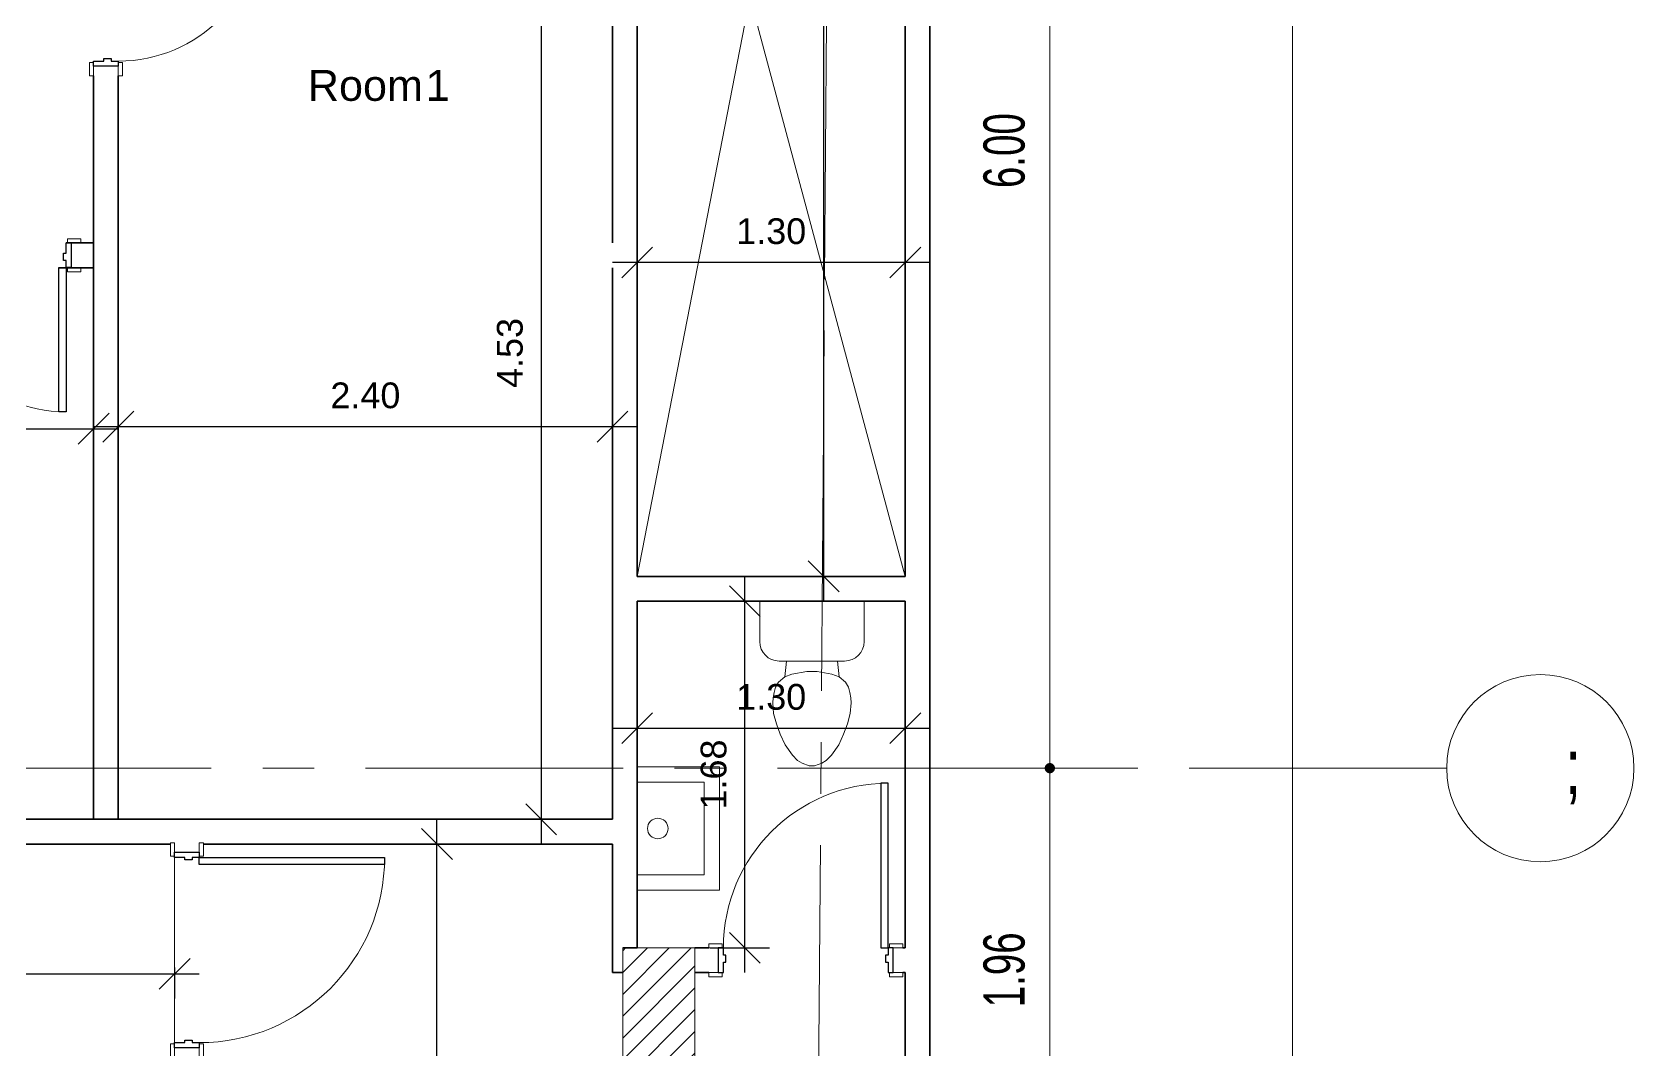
# Model space of a CAD drawing. Header units: metres. Extents: x -22 to 97, y 34 to 77.
# Drawn here: x 14.22 to 22, y 49.61 to 54.55 of the extents above; entities that cross this region are included whole.
import ezdxf

# ---------------------------------------------------------------- set-up
doc = ezdxf.new("R2010")
doc.units = ezdxf.units.M
doc.linetypes.add('CENTER', pattern=[2, 1.25, -0.25, 0.25, -0.25])
for name, color, linetype, lineweight in [('A-ANNO-DIMS', 211, 'Continuous', 9), ('A-ANNO-LEVL', 4, 'Continuous', 15), ('A-DETL-THIN', 151, 'Continuous', 18), ('A-DOOR', 31, 'Continuous', 18), ('A-DOOR-FRAM', 31, 'Continuous', 25), ('A-FLOR', 192, 'Continuous', 18), ('AXIS', 251, 'CENTER', 5), ('COL', 4, 'Continuous', 15), ('G-ANNO-TEXT', 231, 'Continuous', 9), ('I-WALL', 2, 'Continuous', 18), ('P-SANR-FIXT', 6, 'Continuous', 18), ('S-COLS', 52, 'Continuous', 18)]:
    doc.layers.add(name, color=color, linetype=linetype, lineweight=lineweight)
doc.layers.add('text', color=3, linetype='Continuous')
doc.styles.add('_STYLE', font='XARB.SHX', dxfattribs={"width": 0.8, "height": 0.15})
doc.styles.add('Arial', font='arial.ttf', dxfattribs={"height": 0.15})
doc.styles.add('Arial_1', font='arial.ttf', dxfattribs={"height": 0.125})
doc.styles.add('xarab', font='xarab.shx', dxfattribs={"width": 0.7})
doc.dimstyles.new('ARAB', dxfattribs={"dimtxt": 0.2, "dimasz": 0.04, "dimexe": 0.1, "dimexo": 0.2, "dimgap": 0.09, "dimtad": 1, "dimzin": 0, "dimdsep": 46, "dimtxsty": 'xarab', "dimblk1": 'DOT', "dimblk2": 'DOT', "dimsah": 1, "dimcen": 0.09, "dimclrd": 1, "dimclre": 8, "dimclrt": 2, "dimadec": 0, "dimazin": 0, "dimtfac": 1, "dimtmove": 2, "dimatfit": 3, "dimldrblk": 'DOT', "dimfxl": 0, "dimtolj": 1, "dimtzin": 0, "dimarcsym": 0})
doc.dimstyles.new('Diagonal_-_2_5mm_Arial', dxfattribs={"dimscale": 0.3048, "dimtxt": 0.127532, "dimasz": 0.492126, "dimexe": 0.393701, "dimexo": 0.246063, "dimgap": 0.287073, "dimtad": 1, "dimrnd": 0.01, "dimzin": 0, "dimdsep": 46, "dimtxsty": 'Arial_1', "dimblk1": 'OBLIQUE', "dimblk2": 'OBLIQUE', "dimsah": 1, "dimcen": 0.09, "dimdle": 0.393701, "dimazin": 0, "dimtfac": 1, "dimtdec": 4, "dimtix": 1, "dimtmove": 0, "dimatfit": 3, "dimfxl": 0, "dimtvp": 1, "dimtolj": 1, "dimtzin": 0, "dimarcsym": 0})

# ---------------------------------------------------------------- blocks, each defined once
blk = doc.blocks.new('M_Door-Interior-Single-1_Panel-Wood - M_Door-Interior-Single-1_Panel-Wood-476783-01 Ground Floor Copy 1')
at = {"layer": 'A-DOOR'}
for p, q in [((-0.52135, 0.083175), (-0.45635, 0.083175)), ((-0.52135, 0.063175), (-0.52135, 0.083175)), ((-0.45635, 0.083175), (-0.45635, 0.063175)), ((0.45635, 0.083175), (0.52135, 0.083175)), ((0.45635, 0.063175), (0.45635, 0.083175)), ((0.52135, 0.083175), (0.52135, 0.063175)), ((-0.45635, 0.063175), (-0.52135, 0.063175)), ((0.52135, 0.063175), (0.45635, 0.063175)), ((-0.52135, -0.056825), (-0.45635, -0.056825)), ((-0.52135, -0.076825), (-0.52135, -0.056825)), ((-0.45635, -0.076825), (-0.52135, -0.076825)), ((-0.45635, -0.056825), (-0.45635, -0.076825)), ((0.45635, -0.056825), (0.52135, -0.056825)), ((0.45635, -0.076825), (0.45635, -0.056825)), ((0.52135, -0.076825), (0.45635, -0.076825)), ((0.52135, -0.056825), (0.52135, -0.076825))]:
    blk.add_line(p, q, dxfattribs=at)
at = {"layer": 'A-DOOR', "lineweight": 25}
for p, q in [((0.415, -0.056825), (0.45, -0.056825)), ((0.415, -0.956825), (0.415, -0.056825)), ((0.45, -0.056825), (0.45, -0.956825)), ((0.45, -0.956825), (0.415, -0.956825))]:
    blk.add_line(p, q, dxfattribs=at)
at = {"layer": 'A-DOOR'}
blk.add_arc((0.45, -0.056825), 0.9, 180, 270, dxfattribs=at)
at = {"layer": 'A-DOOR-FRAM'}
for p, q in [((-0.475, 0.063175), (-0.45, 0.063175)), ((-0.475, -0.056825), (-0.475, 0.063175)), ((-0.45, 0.063175), (-0.45, 0.0131)), ((-0.45, 0.0131), (-0.4373, 0.0131)), ((-0.4373, 0.0131), (-0.4373, -0.021825)), ((0.4373, 0.0131), (0.45, 0.0131)), ((0.4373, -0.021825), (0.4373, 0.0131)), ((0.45, 0.063175), (0.475, 0.063175)), ((0.45, 0.0131), (0.45, 0.063175)), ((0.475, 0.063175), (0.475, -0.056825)), ((-0.45, -0.056825), (-0.475, -0.056825)), ((-0.45, -0.021825), (-0.45, -0.056825)), ((-0.4373, -0.021825), (-0.45, -0.021825)), ((0.45, -0.021825), (0.4373, -0.021825)), ((0.45, -0.056825), (0.45, -0.021825)), ((0.475, -0.056825), (0.45, -0.056825))]:
    blk.add_line(p, q, dxfattribs=at)
blk = doc.blocks.new('M_Door-Interior-Single-1_Panel-Wood - 80-478616-01 Ground Floor Copy 1')
at = {"layer": 'A-DOOR', "lineweight": 25}
for p, q in [((0.4, 0.856825), (0.365, 0.856825)), ((0.365, 0.856825), (0.365, 0.056825)), ((0.4, 0.056825), (0.4, 0.856825)), ((0.365, 0.056825), (0.4, 0.056825))]:
    blk.add_line(p, q, dxfattribs=at)
at = {"layer": 'A-DOOR'}
for p, q in [((-0.40635, 0.076825), (-0.47135, 0.076825)), ((-0.47135, 0.076825), (-0.47135, 0.056825)), ((-0.47135, 0.056825), (-0.40635, 0.056825)), ((-0.40635, 0.056825), (-0.40635, 0.076825)), ((0.47135, 0.076825), (0.40635, 0.076825)), ((0.40635, 0.076825), (0.40635, 0.056825)), ((0.40635, 0.056825), (0.47135, 0.056825)), ((0.47135, 0.056825), (0.47135, 0.076825)), ((-0.40635, -0.063175), (-0.47135, -0.063175)), ((-0.47135, -0.063175), (-0.47135, -0.083175)), ((-0.40635, -0.083175), (-0.40635, -0.063175)), ((0.47135, -0.063175), (0.40635, -0.063175)), ((0.40635, -0.063175), (0.40635, -0.083175)), ((0.47135, -0.083175), (0.47135, -0.063175)), ((-0.47135, -0.083175), (-0.40635, -0.083175)), ((0.40635, -0.083175), (0.47135, -0.083175))]:
    blk.add_line(p, q, dxfattribs=at)
blk.add_arc((0.4, 0.056825), 0.8, 90, 180, dxfattribs=at)
at = {"layer": 'A-DOOR-FRAM'}
for p, q in [((-0.4, 0.056825), (-0.425, 0.056825)), ((-0.425, 0.056825), (-0.425, -0.063175)), ((-0.4, 0.021825), (-0.4, 0.056825)), ((-0.3873, 0.021825), (-0.4, 0.021825)), ((-0.3873, -0.0131), (-0.3873, 0.021825)), ((0.4, 0.021825), (0.3873, 0.021825)), ((0.3873, 0.021825), (0.3873, -0.0131)), ((0.4, 0.056825), (0.4, 0.021825)), ((0.425, 0.056825), (0.4, 0.056825)), ((0.425, -0.063175), (0.425, 0.056825)), ((-0.425, -0.063175), (-0.4, -0.063175)), ((-0.4, -0.063175), (-0.4, -0.0131)), ((-0.4, -0.0131), (-0.3873, -0.0131)), ((0.3873, -0.0131), (0.4, -0.0131)), ((0.4, -0.0131), (0.4, -0.063175)), ((0.4, -0.063175), (0.425, -0.063175))]:
    blk.add_line(p, q, dxfattribs=at)
blk = doc.blocks.new('M_Toilet-Domestic-3D - M_Toilet-Domestic-3D-V2-01 Ground Floor Copy 1')
at = {"layer": 'P-SANR-FIXT'}
for p, q in [((-0.2534, 0.2984), (-0.2534, 0.4947)), ((0.2534, 0.4947), (0.2534, 0.2984)), ((0.1587, 0.2038), (-0.1588, 0.2038)), ((-0.1235, 0.2038), (-0.1323, 0.127)), ((0.1235, 0.2038), (0.1323, 0.127)), ((-0.1626, 0.1016), (-0.177, 0.0762)), ((-0.1323, 0.127), (-0.1626, 0.1016)), ((-0.0974, 0.1397), (-0.1323, 0.127)), ((-0.0254, 0.1524), (-0.0974, 0.1397)), ((0.0254, 0.1524), (-0.0254, 0.1524)), ((0.0974, 0.1397), (0.0254, 0.1524)), ((0.1323, 0.127), (0.0974, 0.1397)), ((0.1626, 0.1016), (0.1323, 0.127)), ((0.177, 0.0762), (0.1626, 0.1016)), ((-0.1883, 0.0253), (-0.1905, 0)), ((-0.1905, 0), (-0.1861, -0.0506)), ((-0.1838, 0.0508), (-0.1883, 0.0253)), ((-0.177, 0.0762), (-0.1838, 0.0508)), ((0.1838, 0.0508), (0.177, 0.0762)), ((0.1883, 0.0253), (0.1838, 0.0508)), ((0.1861, -0.0506), (0.1905, 0)), ((0.1905, 0), (0.1883, 0.0253)), ((-0.1861, -0.0506), (-0.1724, -0.1016)), ((0.1724, -0.1016), (0.1861, -0.0506)), ((-0.1724, -0.1016), (-0.1539, -0.1524)), ((-0.1539, -0.1524), (-0.1302, -0.2032)), ((0.1302, -0.2032), (0.1539, -0.1524)), ((0.1539, -0.1524), (0.1724, -0.1016)), ((-0.1302, -0.2032), (-0.095, -0.254)), ((0.095, -0.254), (0.1302, -0.2032)), ((-0.095, -0.254), (-0.0696, -0.2794)), ((-0.0696, -0.2794), (-0.0476, -0.2921)), ((-0.0476, -0.2921), (-0.0127, -0.3048)), ((-0.0127, -0.3048), (0.0127, -0.3048)), ((0.0127, -0.3048), (0.0476, -0.2921)), ((0.0476, -0.2921), (0.0696, -0.2794)), ((0.0696, -0.2794), (0.095, -0.254))]:
    blk.add_line(p, q, dxfattribs=at)
for centre, start, end in [((-0.1588, 0.2984), 180, 270), ((0.1587, 0.2984), 270, 360)]:
    blk.add_arc(centre, 0.0946, start, end, dxfattribs=at)
blk = doc.blocks.new('M_Sink-Mop-2D - M_Sink-Mop-2D-V3-01 Ground Floor Copy 1')
at = {"layer": 'P-SANR-FIXT'}
for p, q in [((0.3, 0.4), (-0.3, 0.4)), ((-0.3, 0.4), (-0.3, 0)), ((0.3, 0), (0.3, 0.4)), ((-0.225, 0.325), (0.225, 0.325)), ((-0.225, 0), (-0.225, 0.325)), ((0.225, 0.325), (0.225, 0))]:
    blk.add_line(p, q, dxfattribs=at)
blk.add_circle((0, 0.1), 0.05, dxfattribs=at)
blk = doc.blocks.new('_Oblique')
at = {"color": 0, "linetype": 'ByBlock', "lineweight": -2}
blk.add_line((-0.5, -0.5), (0.5, 0.5), dxfattribs=at)
blk = doc.blocks.new('*D645')
at = {"layer": 'A-ANNO-DIMS', "color": 0, "lineweight": -2}
for p, q in [((-9.5166, 49.9763), (15.037, 49.9763)), ((-9.3966, 50.0073), (-9.3966, 49.8563)), ((14.917, 50.0073), (14.917, 49.8563))]:
    blk.add_line(p, q, dxfattribs=at)
at = {"layer": 'Defpoints', "color": 0}
for p in [(-9.3966, 50.0823), (14.917, 50.0823), (14.917, 49.9763)]:
    blk.add_point(p, dxfattribs=at)
at = {"layer": 'A-ANNO-DIMS', "color": 0, "lineweight": -2, "xscale": 0.15, "yscale": 0.15, "zscale": 0.15, "rotation": 180}
blk.add_blockref('_Oblique', (-9.3966, 49.9763), dxfattribs=at)
at = {"layer": 'A-ANNO-DIMS', "color": 0, "lineweight": -2, "xscale": 0.15, "yscale": 0.15, "zscale": 0.15}
blk.add_blockref('_Oblique', (14.917, 49.9763), dxfattribs=at)
at = {"layer": 'A-ANNO-DIMS', "color": 0, "insert": (2.7602, 50.1276), "char_height": 0.125, "attachment_point": 5, "style": 'Arial_1'}
blk.add_mtext('\\A1;24.31', dxfattribs=at)
blk = doc.blocks.new('*D708')
at = {"layer": 'A-ANNO-DIMS', "color": 0, "lineweight": -2}
for p, q in [((14.5236, 52.6345), (17.1636, 52.6345)), ((14.6436, 52.5948), (14.6436, 52.5145)), ((17.0436, 52.6655), (17.0436, 52.5145))]:
    blk.add_line(p, q, dxfattribs=at)
at = {"layer": 'Defpoints', "color": 0}
for p in [(14.6436, 52.6698), (17.0436, 52.7405), (17.0436, 52.6345)]:
    blk.add_point(p, dxfattribs=at)
at = {"layer": 'A-ANNO-DIMS', "color": 0, "lineweight": -2, "xscale": 0.15, "yscale": 0.15, "zscale": 0.15, "rotation": 180}
blk.add_blockref('_Oblique', (14.6436, 52.6345), dxfattribs=at)
at = {"layer": 'A-ANNO-DIMS', "color": 0, "lineweight": -2, "xscale": 0.15, "yscale": 0.15, "zscale": 0.15}
blk.add_blockref('_Oblique', (17.0436, 52.6345), dxfattribs=at)
at = {"layer": 'A-ANNO-DIMS', "color": 0, "insert": (15.8436, 52.7858), "char_height": 0.125, "attachment_point": 5, "style": 'Arial_1'}
blk.add_mtext('\\A1;2.40', dxfattribs=at)
blk = doc.blocks.new('*D710')
at = {"layer": 'A-ANNO-DIMS', "color": 0, "lineweight": -2}
for p, q in [((16.1912, 44.0279), (16.1912, 50.7269)), ((16.1602, 50.6069), (16.3112, 50.6069)), ((16.1602, 44.1479), (16.3112, 44.1479))]:
    blk.add_line(p, q, dxfattribs=at)
at = {"layer": 'Defpoints', "color": 0}
for p in [(16.0852, 50.6069), (16.1912, 50.6069), (16.0852, 44.1479)]:
    blk.add_point(p, dxfattribs=at)
at = {"layer": 'A-ANNO-DIMS', "color": 0, "lineweight": -2, "xscale": 0.15, "yscale": 0.15, "zscale": 0.15}
for p, rotation in [((16.1912, 50.6069), 90), ((16.1912, 44.1479), 270)]:
    blk.add_blockref('_Oblique', p, dxfattribs=dict(at, rotation=rotation))
at = {"layer": 'A-ANNO-DIMS', "color": 0, "insert": (16.0399, 47.3774), "char_height": 0.125, "attachment_point": 5, "rotation": 90, "style": 'Arial_1'}
blk.add_mtext('\\A1;6.46', dxfattribs=at)
blk = doc.blocks.new('*D713')
at = {"layer": 'A-ANNO-DIMS', "color": 0, "lineweight": -2}
for p, q in [((17.1636, 51.2007), (17.1636, 51.0496)), ((18.4655, 51.2007), (18.4655, 51.0496)), ((17.0436, 51.1696), (18.5855, 51.1696))]:
    blk.add_line(p, q, dxfattribs=at)
at = {"layer": 'Defpoints', "color": 0}
for p in [(17.1636, 51.2757), (18.4655, 51.2757), (18.4655, 51.1696)]:
    blk.add_point(p, dxfattribs=at)
at = {"layer": 'A-ANNO-DIMS', "color": 0, "lineweight": -2, "xscale": 0.15, "yscale": 0.15, "zscale": 0.15, "rotation": 180}
blk.add_blockref('_Oblique', (17.1636, 51.1696), dxfattribs=at)
at = {"layer": 'A-ANNO-DIMS', "color": 0, "lineweight": -2, "xscale": 0.15, "yscale": 0.15, "zscale": 0.15}
blk.add_blockref('_Oblique', (18.4655, 51.1696), dxfattribs=at)
at = {"layer": 'A-ANNO-DIMS', "color": 0, "insert": (17.8145, 51.321), "char_height": 0.125, "attachment_point": 5, "style": 'Arial_1'}
blk.add_mtext('\\A1;1.30', dxfattribs=at)
blk = doc.blocks.new('*D714')
at = {"layer": 'A-ANNO-DIMS', "color": 0, "lineweight": -2}
for p, q in [((17.6865, 49.9823), (17.6865, 51.9069)), ((17.6554, 51.7869), (17.8065, 51.7869)), ((17.5186, 50.1023), (17.8065, 50.1023))]:
    blk.add_line(p, q, dxfattribs=at)
at = {"layer": 'Defpoints', "color": 0}
for p in [(17.5804, 51.7869), (17.6865, 51.7869), (17.4436, 50.1023)]:
    blk.add_point(p, dxfattribs=at)
at = {"layer": 'A-ANNO-DIMS', "color": 0, "lineweight": -2, "xscale": 0.15, "yscale": 0.15, "zscale": 0.15}
for p, rotation in [((17.6865, 51.7869), 90), ((17.6865, 50.1023), 270)]:
    blk.add_blockref('_Oblique', p, dxfattribs=dict(at, rotation=rotation))
at = {"layer": 'A-ANNO-DIMS', "color": 0, "insert": (17.5352, 50.9446), "char_height": 0.125, "attachment_point": 5, "rotation": 90, "style": 'Arial_1'}
blk.add_mtext('\\A1;1.68', dxfattribs=at)
blk = doc.blocks.new('DOT')
for p, q in [((0.99, 0), (-2.52, 0)), ((0, 0), (0, 1.5)), ((0, 0), (0, -1.5))]:
    blk.add_line(p, q)
at = {"const_width": 0.5}
blk.add_lwpolyline([(-0.25, 0, 1), (0.25, 0, 1)], format="xyb", close=True, dxfattribs=at)
blk = doc.blocks.new('*D244')
at = {"layer": 'A-ANNO-LEVL', "color": 8, "lineweight": -2}
for p, q in [((8829.3901, -586.2307), (8829.2901, -586.2307)), ((8829.3901, -616.3416), (8829.2901, -616.3416))]:
    blk.add_line(p, q, dxfattribs=at)
at = {"layer": 'A-ANNO-LEVL', "color": 1, "lineweight": -2}
blk.add_line((8829.1901, -586.2707), (8829.1901, -616.3016), dxfattribs=at)
at = {"layer": 'Defpoints', "color": 0}
for p in [(8829.1901, -586.2307, 0), (8829.1901, -616.3416, 0), (8829.1901, -616.3416)]:
    blk.add_point(p, dxfattribs=at)
at = {"layer": 'A-ANNO-LEVL', "color": 1, "lineweight": -2, "xscale": 0.04, "yscale": 0.04, "zscale": 0.04}
for p, rotation in [((8829.1901, -586.2307), 90), ((8829.1901, -616.3416), 270)]:
    blk.add_blockref('DOT', p, dxfattribs=dict(at, rotation=rotation))
at = {"layer": 'A-ANNO-LEVL', "color": 2, "insert": (8828.9692, -601.2862), "char_height": 0.2, "attachment_point": 5, "rotation": 90, "style": 'xarab'}
blk.add_mtext('\\A1;{\\Fxarb|c0;30.10}', dxfattribs=at)
blk = doc.blocks.new('*D286')
at = {"color": 8, "lineweight": -2}
for p, q in [((8828.0302, -606.956), (8827.9124, -606.956)), ((8828.1924, -608.916), (8827.9124, -608.916))]:
    blk.add_line(p, q, dxfattribs=at)
at = {"color": 1, "lineweight": -2}
blk.add_line((8828.0124, -608.866), (8828.0124, -607.006), dxfattribs=at)
at = {"layer": 'Defpoints', "color": 0}
for p in [(8828.0124, -606.956), (8828.2302, -606.956, 0), (8828.6294, -608.916, 0)]:
    blk.add_point(p, dxfattribs=at)
at = {"color": 1, "lineweight": -2, "xscale": 0.05, "yscale": 0.05, "zscale": 0.05}
for p, rotation in [((8828.0124, -606.956), 90), ((8828.0124, -608.916), 270)]:
    blk.add_blockref('DOT', p, dxfattribs=dict(at, rotation=rotation))
at = {"color": 2, "insert": (8827.7913, -607.936), "char_height": 0.2, "attachment_point": 5, "rotation": 90, "style": 'xarab'}
blk.add_mtext('\\A1;1.96', dxfattribs=at)
blk = doc.blocks.new('*D287')
at = {"color": 8, "lineweight": -2}
for p, q in [((8828.0173, -600.956), (8827.9124, -600.956)), ((8828.1924, -606.956), (8827.9124, -606.956))]:
    blk.add_line(p, q, dxfattribs=at)
at = {"color": 1, "lineweight": -2}
blk.add_line((8828.0124, -606.906), (8828.0124, -601.006), dxfattribs=at)
at = {"layer": 'Defpoints', "color": 0}
for p in [(8828.0124, -600.956), (8828.2173, -600.956, 0), (8828.6031, -606.956, 0)]:
    blk.add_point(p, dxfattribs=at)
at = {"color": 1, "lineweight": -2, "xscale": 0.05, "yscale": 0.05, "zscale": 0.05}
for p, rotation in [((8828.0124, -600.956), 90), ((8828.0124, -606.956), 270)]:
    blk.add_blockref('DOT', p, dxfattribs=dict(at, rotation=rotation))
at = {"color": 2, "insert": (8827.7913, -603.956), "char_height": 0.2, "attachment_point": 5, "rotation": 90, "style": 'xarab'}
blk.add_mtext('\\A1;6.00', dxfattribs=at)
blk = doc.blocks.new('*D776')
at = {"layer": 'A-ANNO-DIMS', "color": 0, "lineweight": -2}
for p, q in [((16.6971, 55.3782), (16.6971, 50.6069)), ((16.7721, 55.2582), (16.8171, 55.2582)), ((16.7721, 50.7269), (16.8171, 50.7269))]:
    blk.add_line(p, q, dxfattribs=at)
at = {"layer": 'Defpoints', "color": 0}
for p in [(16.6971, 55.2582), (16.6971, 50.7269), (16.6971, 50.7269)]:
    blk.add_point(p, dxfattribs=at)
at = {"layer": 'A-ANNO-DIMS', "color": 0, "lineweight": -2, "xscale": 0.15, "yscale": 0.15, "zscale": 0.15}
for p, rotation in [((16.6971, 55.2582), 90), ((16.6971, 50.7269), 270)]:
    blk.add_blockref('_Oblique', p, dxfattribs=dict(at, rotation=rotation))
at = {"layer": 'A-ANNO-DIMS', "color": 0, "insert": (16.5457, 52.9925), "char_height": 0.125, "attachment_point": 5, "rotation": 90, "style": 'Arial_1'}
blk.add_mtext('\\A1;4.53', dxfattribs=at)
blk = doc.blocks.new('*D777')
at = {"layer": 'A-ANNO-DIMS', "color": 0, "lineweight": -2}
for p, q in [((18.0689, 58.7583), (18.0689, 51.7869)), ((17.3073, 58.6383), (18.1889, 58.6383)), ((17.3073, 51.9069), (18.1889, 51.9069))]:
    blk.add_line(p, q, dxfattribs=at)
at = {"layer": 'Defpoints', "color": 0}
for p in [(17.2323, 58.6383), (17.2323, 51.9069), (18.0689, 51.9069)]:
    blk.add_point(p, dxfattribs=at)
at = {"layer": 'A-ANNO-DIMS', "color": 0, "lineweight": -2, "xscale": 0.15, "yscale": 0.15, "zscale": 0.15}
for p, rotation in [((18.0689, 58.6383), 90), ((18.0689, 51.9069), 270)]:
    blk.add_blockref('_Oblique', p, dxfattribs=dict(at, rotation=rotation))
at = {"layer": 'A-ANNO-DIMS', "color": 0, "insert": (17.9175, 55.2726), "char_height": 0.125, "attachment_point": 5, "rotation": 90, "style": 'Arial_1'}
blk.add_mtext('\\A1;6.73', dxfattribs=at)
blk = doc.blocks.new('*D778')
at = {"layer": 'A-ANNO-DIMS', "color": 0, "lineweight": -2}
for p, q in [((17.1636, 51.9819), (17.1636, 53.5521)), ((18.4655, 51.9819), (18.4655, 53.5521)), ((18.5855, 53.4321), (17.0436, 53.4321))]:
    blk.add_line(p, q, dxfattribs=at)
at = {"layer": 'Defpoints', "color": 0}
for p in [(17.1636, 53.4321), (17.1636, 51.9069), (18.4655, 51.9069)]:
    blk.add_point(p, dxfattribs=at)
at = {"layer": 'A-ANNO-DIMS', "color": 0, "lineweight": -2, "xscale": 0.15, "yscale": 0.15, "zscale": 0.15, "rotation": 180}
blk.add_blockref('_Oblique', (17.1636, 53.4321), dxfattribs=at)
at = {"layer": 'A-ANNO-DIMS', "color": 0, "lineweight": -2, "xscale": 0.15, "yscale": 0.15, "zscale": 0.15}
blk.add_blockref('_Oblique', (18.4655, 53.4321), dxfattribs=at)
at = {"layer": 'A-ANNO-DIMS', "color": 0, "insert": (17.8145, 53.5834), "char_height": 0.125, "attachment_point": 5, "style": 'Arial_1'}
blk.add_mtext('\\A1;1.30', dxfattribs=at)
blk = doc.blocks.new('M_Door-Interior-Single-1_Panel-Wood - 70-531819-01 Ground Floor Copy 1')
at = {"layer": 'A-DOOR'}
for p, q in [((-0.42135, 0.083175), (-0.35635, 0.083175)), ((-0.42135, 0.063175), (-0.42135, 0.083175)), ((-0.35635, 0.083175), (-0.35635, 0.063175)), ((0.35635, 0.083175), (0.42135, 0.083175)), ((0.35635, 0.063175), (0.35635, 0.083175)), ((0.42135, 0.083175), (0.42135, 0.063175)), ((-0.35635, 0.063175), (-0.42135, 0.063175)), ((0.42135, 0.063175), (0.35635, 0.063175)), ((-0.42135, -0.056825), (-0.35635, -0.056825)), ((-0.42135, -0.076825), (-0.42135, -0.056825)), ((-0.35635, -0.076825), (-0.42135, -0.076825)), ((-0.35635, -0.056825), (-0.35635, -0.076825)), ((0.35635, -0.056825), (0.42135, -0.056825)), ((0.35635, -0.076825), (0.35635, -0.056825)), ((0.42135, -0.076825), (0.35635, -0.076825)), ((0.42135, -0.056825), (0.42135, -0.076825))]:
    blk.add_line(p, q, dxfattribs=at)
at = {"layer": 'A-DOOR', "lineweight": 25}
for p, q in [((0.315, -0.056825), (0.35, -0.056825)), ((0.315, -0.756825), (0.315, -0.056825)), ((0.35, -0.056825), (0.35, -0.756825)), ((0.35, -0.756825), (0.315, -0.756825))]:
    blk.add_line(p, q, dxfattribs=at)
at = {"layer": 'A-DOOR'}
blk.add_arc((0.35, -0.056825), 0.7, 180, 270, dxfattribs=at)
at = {"layer": 'A-DOOR-FRAM'}
for p, q in [((-0.375, 0.063175), (-0.35, 0.063175)), ((-0.375, -0.056825), (-0.375, 0.063175)), ((-0.35, 0.063175), (-0.35, 0.0131)), ((-0.35, 0.0131), (-0.3373, 0.0131)), ((-0.3373, 0.0131), (-0.3373, -0.021825)), ((0.3373, 0.0131), (0.35, 0.0131)), ((0.3373, -0.021825), (0.3373, 0.0131)), ((0.35, 0.063175), (0.375, 0.063175)), ((0.35, 0.0131), (0.35, 0.063175)), ((0.375, 0.063175), (0.375, -0.056825)), ((-0.35, -0.056825), (-0.375, -0.056825)), ((-0.35, -0.021825), (-0.35, -0.056825)), ((-0.3373, -0.021825), (-0.35, -0.021825)), ((0.35, -0.021825), (0.3373, -0.021825)), ((0.35, -0.056825), (0.35, -0.021825)), ((0.375, -0.056825), (0.35, -0.056825))]:
    blk.add_line(p, q, dxfattribs=at)
blk = doc.blocks.new('*D796')
at = {"layer": 'A-ANNO-DIMS', "color": 0, "lineweight": -2}
for p, q in [((11.9112, 52.6997), (11.9112, 52.7447)), ((14.5236, 52.6997), (14.5236, 52.7447)), ((11.7912, 52.6247), (14.6436, 52.6247))]:
    blk.add_line(p, q, dxfattribs=at)
at = {"layer": 'Defpoints', "color": 0}
for p in [(11.9112, 52.6247), (14.5236, 52.6247), (14.5236, 52.6247)]:
    blk.add_point(p, dxfattribs=at)
at = {"layer": 'A-ANNO-DIMS', "color": 0, "lineweight": -2, "xscale": 0.15, "yscale": 0.15, "zscale": 0.15, "rotation": 180}
blk.add_blockref('_Oblique', (11.9112, 52.6247), dxfattribs=at)
at = {"layer": 'A-ANNO-DIMS', "color": 0, "lineweight": -2, "xscale": 0.15, "yscale": 0.15, "zscale": 0.15}
blk.add_blockref('_Oblique', (14.5236, 52.6247), dxfattribs=at)
at = {"layer": 'A-ANNO-DIMS', "color": 0, "insert": (13.2174, 52.7761), "char_height": 0.125, "attachment_point": 5, "style": 'Arial_1'}
blk.add_mtext('\\A1;2.61', dxfattribs=at)
blk = doc.blocks.new('rtgr')
at = {"layer": 'AXIS', "linetype": 'CENTER'}
for p, q in [((8826.7993, -620.5802, 0), (8827.0718, -584.1116, 0)), ((8829.9398, -606.956, 0), (8791.7899, -606.956, 0))]:
    blk.add_line(p, q, dxfattribs=at)
at = {"layer": 'COL'}
blk.add_circle((8830.3944, -606.956, 0), 0.4546, dxfattribs=at)
at = {"layer": 'text', "style": '_STYLE', "width": 0.8}
blk.add_text(';', height=0.2695, dxfattribs=at).set_placement((8830.5138, -607.0821, 0))
for base, p1, p2, picture, middle in [((8828.0124, -600.956, 0), (8828.6031, -606.956, 0), (8828.2173, -600.956, 0), '*D287', (8827.7913, -603.956, 0)), ((8828.0124, -606.956, 0), (8828.6294, -608.916, 0), (8828.2302, -606.956, 0), '*D286', (8827.7913, -607.936, 0))]:
    dim = blk.add_linear_dim(base=base, p1=p1, p2=p2, angle=90, dimstyle='ARAB', override={"dimasz": 0.05, "dimfxl": 0.18, "dimfxlon": 1})
    dim.commit()
    dim.dimension.update_dxf_attribs({"geometry": picture, "text_midpoint": middle})
at = {"layer": 'A-ANNO-LEVL'}
dim = blk.add_linear_dim(base=(8829.1901, -616.3416, 0), p1=(8829.1901, -586.2307, 0), p2=(8829.1901, -616.3416, 0), angle=90, text='{\\Fxarb|c0;30.10}', dimstyle='ARAB', dxfattribs=at)
dim.commit()
dim.dimension.update_dxf_attribs({"geometry": '*D244', "text_midpoint": (8828.9692, -601.2862, 0)})

msp = doc.modelspace()

# ---------------------------------------------------------------- hatches: boundary and pattern name
at = {"layer": 'S-COLS'}
h = msp.add_hatch(dxfattribs=at)
h.set_pattern_fill('FP_5', color=256, style=0, pattern_type=2)
h.set_pattern_definition([(45, (0, 51.23831), (-0.053033, 0.053033), [])])
h.paths.add_polyline_path([(17.44361, 48.80231), (17.44361, 50.10231), (17.09361, 50.10231), (17.09361, 48.80231)], flags=0)

# ---------------------------------------------------------------- linework, layer by layer
at = {"layer": 'A-DETL-THIN'}
for p, q in [((18.46545, 51.90691), (16.67383, 58.59332)), ((17.16361, 51.90691), (18.46545, 58.59332))]:
    msp.add_line(p, q, dxfattribs=at)
at = {"layer": 'A-FLOR'}
msp.add_line((14.917, 49.64202), (14.917, 50.54202), dxfattribs=at)
at = {"layer": 'I-WALL', "lineweight": 35}
for p, q in [((18.58545, 40.39263), (18.58545, 66.57905)), ((18.46545, 58.59332), (18.46545, 51.90691)), ((17.04361, 54.72455), (17.04361, 53.52691)), ((17.16361, 51.90691), (17.16361, 54.72455)), ((14.52361, 54.33908), (14.52361, 50.72691)), ((14.64361, 50.72691), (14.64361, 54.33908)), ((14.52361, 53.52691), (14.39005, 53.52691)), ((14.35505, 53.40691), (14.52361, 53.40691)), ((17.04361, 53.40691), (17.04361, 50.72691)), ((18.46545, 51.90691), (17.16361, 51.90691)), ((17.16361, 51.78691), (18.46545, 51.78691)), ((17.16361, 50.10231), (17.16361, 51.78691)), ((18.46545, 51.78691), (18.46545, 50.10231)), ((17.04361, 50.72691), (12.0912, 50.72691)), ((12.0912, 50.60691), (14.897, 50.60691)), ((15.057, 50.60691), (17.04361, 50.60691)), ((17.04361, 50.60691), (17.04361, 49.98231)), ((17.09361, 50.10231), (17.16361, 50.10231)), ((17.51065, 50.10231), (17.44361, 50.10231)), ((18.46545, 50.10231), (18.45335, 50.10231)), ((17.04361, 49.98231), (17.09361, 49.98231)), ((17.44361, 49.98231), (17.51065, 49.98231)), ((18.45335, 49.98231), (18.46545, 49.98231)), ((18.46545, 49.98231), (18.46545, 44.14794))]:
    msp.add_line(p, q, dxfattribs=at)
at = {"layer": 'I-WALL'}
for p, q in [((17.09361, 49.98231), (17.09361, 50.10231)), ((17.44361, 50.10231), (17.44361, 49.98231))]:
    msp.add_line(p, q, dxfattribs=at)
at = {"layer": 'S-COLS'}
for p, q in [((17.44361, 50.10231), (17.09361, 50.10231)), ((17.09361, 50.10231), (17.09361, 49.98231)), ((17.44361, 49.98231), (17.44361, 50.10231)), ((17.09361, 49.98231), (17.09361, 48.80231)), ((17.44361, 48.80231), (17.44361, 49.98231))]:
    msp.add_line(p, q, dxfattribs=at)

# ---------------------------------------------------------------- block references
at = {"layer": 'A-ANNO-DIMS'}
msp.add_blockref('rtgr', (-8808.84499, 657.93152, -0.00003), dxfattribs=at)
at = {"layer": 'A-DOOR'}
for name, p, rotation in [('M_Door-Interior-Single-1_Panel-Wood - 70-531819-01 Ground Floor Copy 1', (14.58678, 54.76043), 89.99999999999993), ('M_Door-Interior-Single-1_Panel-Wood - M_Door-Interior-Single-1_Panel-Wood-476783-01 Ground Floor Copy 1', (14.98017, 50.09202), 90)]:
    msp.add_blockref(name, p, dxfattribs=dict(at, rotation=rotation))
for name, p in [('M_Door-Interior-Single-1_Panel-Wood - 70-531819-01 Ground Floor Copy 1', (14.04005, 53.46374)), ('M_Door-Interior-Single-1_Panel-Wood - 80-478616-01 Ground Floor Copy 1', (17.982, 50.04548))]:
    msp.add_blockref(name, p, dxfattribs=at)
at = {"layer": 'P-SANR-FIXT'}
msp.add_blockref('M_Toilet-Domestic-3D - M_Toilet-Domestic-3D-V2-01 Ground Floor Copy 1', (18.01205, 51.29222), dxfattribs=at)
at = {"layer": 'P-SANR-FIXT', "rotation": 269.9999999999998}
msp.add_blockref('M_Sink-Mop-2D - M_Sink-Mop-2D-V3-01 Ground Floor Copy 1', (17.16361, 50.68231), dxfattribs=at)

# ---------------------------------------------------------------- texts
at = {"layer": 'G-ANNO-TEXT', "color": 7, "char_height": 0.15, "attachment_point": 1, "style": 'Arial'}
for s, insert, width in [('Room', (15.56419, 54.3674), 0.6934597), ('\\fArial|b0|i0|c178|p34|;1', (16.13635, 54.3674), 0.1443038)]:
    msp.add_mtext(s, dxfattribs=dict(at, insert=insert, width=width))

# ---------------------------------------------------------------- dimensions: what is measured, and where the dimension line sits
at = {"layer": 'A-ANNO-DIMS'}
for base, p1, p2, override, picture, middle in [((18.06891, 51.90691), (17.23227, 58.63832), (17.23227, 51.90691), {"dimpost": '<>', "dimfxl": 4.395852}, '*D777', (17.91754, 55.27262)), ((16.69711, 50.72691), (16.69711, 55.25815), (16.69711, 50.72691), {"dimpost": '<>', "dimfxl": 3}, '*D776', (16.54575, 52.99253)), ((17.68651, 51.78691), (17.44361, 50.10231), (17.58045, 51.78691), {"dimpost": '<>', "dimfxl": 1.690153}, '*D714', (17.53519, 50.94461)), ((16.19122, 50.60691), (16.08515, 44.14794), (16.08515, 50.60691), {"dimpost": '<>', "dimfxl": 6.458972}, '*D710', (16.0399, 47.37743))]:
    dim = msp.add_linear_dim(base=base, p1=p1, p2=p2, angle=90, dimstyle='Diagonal_-_2_5mm_Arial', override=override, dxfattribs=at)
    dim.commit()
    dim.dimension.update_dxf_attribs({"geometry": picture, "text_midpoint": middle})
for base, p1, p2, override, picture, middle in [((17.16361, 53.43208), (18.46545, 51.90691), (17.16361, 51.90691), {"dimpost": '<>', "dimfxl": 4.395852}, '*D778', (17.81453, 53.58344)), ((14.52361, 52.62473), (11.9112, 52.62473), (14.52361, 52.62473), {"dimpost": '<>', "dimfxl": 3}, '*D796', (13.2174, 52.77605)), ((17.04361, 52.63445), (14.64361, 52.66983), (17.04361, 52.74052), {"dimpost": '<>', "dimfxl": 3}, '*D708', (15.84361, 52.78578)), ((18.46545, 51.16963), (17.16361, 51.27569), (18.46545, 51.27569), {"dimpost": '<>', "dimfxl": 1.301844}, '*D713', (17.81453, 51.32099)), ((14.917, 49.97628), (-9.39658, 50.08234), (14.917, 50.08234), {"dimpost": '<>', "dimfxl": 24.313575}, '*D645', (2.76021, 50.12764))]:
    dim = msp.add_linear_dim(base=base, p1=p1, p2=p2, dimstyle='Diagonal_-_2_5mm_Arial', override=override, dxfattribs=at)
    dim.commit()
    dim.dimension.update_dxf_attribs({"geometry": picture, "text_midpoint": middle})

doc.saveas('drawing.dxf')
